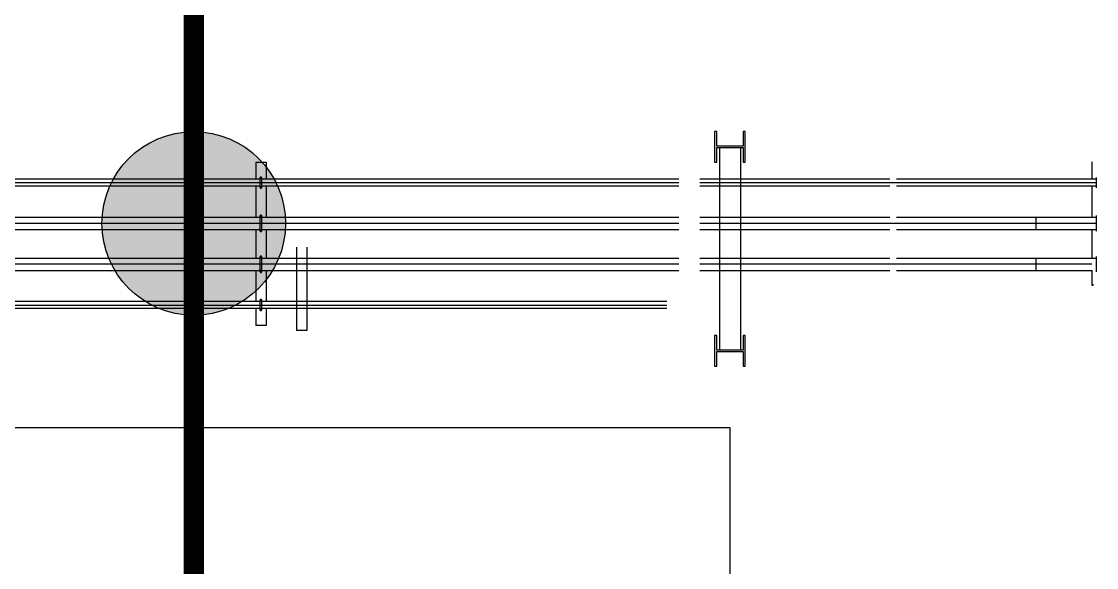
# Model space of a CAD drawing. Header units: inches. Extents: x 517790 to 538444, y 301815 to 302461.
# Drawn here: x 517876.07 to 517881.52, y 302316.43 to 302319.2 of the extents above; entities that cross this region are included whole.
import ezdxf

# ---------------------------------------------------------------- set-up
doc = ezdxf.new("R2010")
doc.units = ezdxf.units.IN
doc.header["$MEASUREMENT"] = 0
for name, color, linetype in [('CABLE ROUTE FOR TOTAL PLANE-EMBED 1_DWG$0$DwgTemplate', 7, 'Continuous'), ('电气-接地设计-接地线', 3, '接地线'), ('硅胶总平面底图 工艺装置区', 253, 'Continuous')]:
    doc.layers.add(name, color=color, linetype=linetype)
doc.styles.add('EESLTYPE', font='TXT.shx')
doc.linetypes.add('接地线', pattern='A,500,["/",EESLTYPE,S=200,R=0,X=0,Y=-100],-200,60,-200', length=960)

# ---------------------------------------------------------------- blocks, each defined once
blk = doc.blocks.new('PTJD2')
at = {"linetype": 'Continuous'}
blk.add_hatch(color=0, dxfattribs=at).paths.add_polyline_path([(150, 0, 1), (-150, 0, 1)])
at = {"color": 0, "linetype": 'Continuous'}
blk.add_circle((0, 0), 150, dxfattribs=at)

msp = doc.modelspace()

# ---------------------------------------------------------------- linework, layer by layer
at = {"layer": 'CABLE ROUTE FOR TOTAL PLANE-EMBED 1_DWG$0$DwgTemplate', "color": 253, "linetype": 'Continuous', "lineweight": 25}
for p, q in [((517879.5918, 302318.6378), (517879.5815, 302318.6378)), ((517879.5815, 302318.6378), (517879.5815, 302318.4828)), ((517879.5918, 302318.5639), (517879.5918, 302318.6378)), ((517879.7365, 302318.6378), (517879.7261, 302318.6378)), ((517879.7261, 302318.6378), (517879.7261, 302318.5639)), ((517879.7365, 302318.4828), (517879.7365, 302318.6378)), ((517879.7261, 302318.5639), (517879.5918, 302318.5639)), ((517879.5918, 302318.5567), (517879.7261, 302318.5567)), ((517879.5918, 302318.4828), (517879.5918, 302318.5567)), ((517879.6057, 302318.5567), (517879.6057, 302317.5306)), ((517879.7123, 302318.5567), (517879.7123, 302317.5306)), ((517879.7261, 302318.5567), (517879.7261, 302318.4828)), ((517879.5815, 302318.4828), (517879.5918, 302318.4828)), ((517879.7261, 302318.4828), (517879.7365, 302318.4828)), ((517877.4628, 302318.0529), (517877.4628, 302317.6303)), ((517877.5153, 302318.0529), (517877.5153, 302317.6303)), ((517877.5153, 302317.6303), (517877.4628, 302317.6303)), ((517879.5815, 302317.6045), (517879.5815, 302317.4495)), ((517879.5918, 302317.6045), (517879.5815, 302317.6045)), ((517879.5918, 302317.5306), (517879.5918, 302317.6045)), ((517879.7365, 302317.6045), (517879.7261, 302317.6045)), ((517879.7261, 302317.6045), (517879.7261, 302317.5306)), ((517879.7365, 302317.4495), (517879.7365, 302317.6045)), ((517879.7261, 302317.5306), (517879.5918, 302317.5306)), ((517879.5918, 302317.4495), (517879.5918, 302317.5234)), ((517879.5918, 302317.5234), (517879.7261, 302317.5234)), ((517879.7261, 302317.5234), (517879.7261, 302317.4495)), ((517879.5815, 302317.4495), (517879.5918, 302317.4495)), ((517879.7261, 302317.4495), (517879.7365, 302317.4495))]:
    msp.add_line(p, q, dxfattribs=at)
at = {"layer": '电气-接地设计-接地线', "color": 1, "linetype": '接地线', "ltscale": 0.005, "const_width": 0.1033}
msp.add_lwpolyline([(517876.942, 302316.3127), (517876.942, 302319.6193)], dxfattribs=at)
at = {"layer": '硅胶总平面底图 工艺装置区', "color": 253, "linetype": 'Continuous', "lineweight": -3}
for p, q in [((517877.2564, 302318.4827), (517877.3089, 302318.4827)), ((517877.2564, 302318.4827), (517877.2564, 302318.3966)), ((517877.3089, 302318.4827), (517877.3089, 302318.3966)), ((517881.493, 302318.4852), (517881.493, 302318.3966)), ((517877.2795, 302318.3966), (517874.8559, 302318.3966)), ((517874.8559, 302318.3793), (517877.2795, 302318.3793)), ((517877.2795, 302318.3535), (517877.2795, 302318.4052)), ((517877.2795, 302318.3793), (517877.2857, 302318.3793)), ((517877.2826, 302318.4083), (517877.2826, 302318.3966)), ((517877.2857, 302318.4052), (517877.2857, 302318.3535)), ((517879.3993, 302318.3966), (517877.2857, 302318.3966)), ((517877.2857, 302318.3793), (517879.3993, 302318.3793)), ((517880.4686, 302318.3966), (517879.5059, 302318.3966)), ((517879.5059, 302318.3793), (517880.4686, 302318.3793)), ((517880.4686, 302318.3793), (517880.5032, 302318.3793)), ((517881.5161, 302318.3966), (517880.5032, 302318.3966)), ((517880.5032, 302318.3793), (517881.5161, 302318.3793)), ((517881.5161, 302318.3535), (517881.5161, 302318.4052)), ((517877.2795, 302318.3621), (517874.8559, 302318.3621)), ((517877.2564, 302318.3621), (517877.2564, 302318.2039)), ((517877.2826, 302318.3621), (517877.2826, 302318.3504)), ((517879.3993, 302318.3621), (517877.2857, 302318.3621)), ((517877.3089, 302318.3621), (517877.3089, 302318.2039)), ((517880.4686, 302318.3621), (517879.5059, 302318.3621)), ((517881.5161, 302318.3621), (517880.5032, 302318.3621)), ((517881.493, 302318.3621), (517881.493, 302318.2039)), ((517874.8559, 302318.2039), (517877.2795, 302318.2039)), ((517877.2795, 302318.1334), (517877.2795, 302318.212)), ((517877.2826, 302318.2151), (517877.2826, 302318.2039)), ((517877.2826, 302318.2039), (517877.2826, 302318.2014)), ((517877.2857, 302318.212), (517877.2857, 302318.1334)), ((517877.2857, 302318.2039), (517879.3993, 302318.2039)), ((517879.5059, 302318.2039), (517880.4686, 302318.2039)), ((517880.5032, 302318.2039), (517881.2092, 302318.2039)), ((517881.2092, 302318.2039), (517881.2092, 302318.1415)), ((517881.2092, 302318.2039), (517881.5161, 302318.2039)), ((517881.2092, 302318.2039), (517881.2092, 302318.1415)), ((517881.5161, 302318.1334), (517881.5161, 302318.212)), ((517877.2795, 302318.1727), (517874.8559, 302318.1727)), ((517877.2857, 302318.1727), (517877.2795, 302318.1727)), ((517879.3993, 302318.1727), (517877.2857, 302318.1727)), ((517880.4686, 302318.1727), (517879.5059, 302318.1727)), ((517880.5032, 302318.1727), (517880.4686, 302318.1727)), ((517881.2092, 302318.1727), (517880.5032, 302318.1727)), ((517881.5161, 302318.1727), (517881.2092, 302318.1727)), ((517874.8559, 302318.1415), (517877.2795, 302318.1415)), ((517877.2564, 302318.1415), (517877.2564, 302317.9972)), ((517877.2826, 302318.144), (517877.2826, 302318.1415)), ((517877.2826, 302318.1415), (517877.2826, 302318.1303)), ((517877.2857, 302318.1415), (517879.3993, 302318.1415)), ((517877.3089, 302318.1415), (517877.3089, 302317.9972)), ((517879.5059, 302318.1415), (517880.4686, 302318.1415)), ((517880.5032, 302318.1415), (517881.2092, 302318.1415)), ((517881.2092, 302318.1415), (517881.5161, 302318.1415)), ((517881.493, 302318.1415), (517881.493, 302317.9972)), ((517874.8559, 302317.9972), (517877.2795, 302317.9972)), ((517877.2795, 302317.9268), (517877.2795, 302318.0053)), ((517877.2826, 302318.0084), (517877.2826, 302317.9972)), ((517877.2826, 302317.9972), (517877.2826, 302317.9947)), ((517877.2857, 302318.0053), (517877.2857, 302317.9268)), ((517877.2857, 302317.9972), (517879.3993, 302317.9972)), ((517879.5059, 302317.9972), (517880.4686, 302317.9972)), ((517880.5032, 302317.9972), (517881.2092, 302317.9972)), ((517881.2092, 302317.9972), (517881.2092, 302317.9349)), ((517881.2092, 302317.9972), (517881.5161, 302317.9972)), ((517881.2092, 302317.9972), (517881.2092, 302317.9349)), ((517881.5161, 302317.927), (517881.5161, 302318.0053)), ((517877.2795, 302317.966), (517874.8559, 302317.966)), ((517874.8559, 302317.9349), (517877.2795, 302317.9349)), ((517877.2564, 302317.9349), (517877.2564, 302317.7766)), ((517877.2857, 302317.966), (517877.2795, 302317.966)), ((517877.2826, 302317.9373), (517877.2826, 302317.9349)), ((517877.2826, 302317.9349), (517877.2826, 302317.9237)), ((517879.3993, 302317.966), (517877.2857, 302317.966)), ((517877.2857, 302317.9349), (517879.3993, 302317.9349)), ((517877.3089, 302317.9349), (517877.3089, 302317.7766)), ((517880.4686, 302317.966), (517879.5059, 302317.966)), ((517879.5059, 302317.9349), (517880.4686, 302317.9349)), ((517880.5032, 302317.966), (517880.4686, 302317.966)), ((517881.2092, 302317.966), (517880.5032, 302317.966)), ((517880.5032, 302317.9349), (517881.2092, 302317.9349)), ((517881.493, 302317.966), (517881.2092, 302317.966)), ((517881.2092, 302317.9349), (517881.493, 302317.9349)), ((517881.493, 302317.9351), (517881.493, 302317.8652)), ((517881.493, 302317.8652), (517881.493, 302317.8602)), ((517881.493, 302317.8602), (517881.4995, 302317.8602)), ((517881.4995, 302317.8602), (517881.4995, 302317.8648)), ((517877.2795, 302317.7766), (517874.9163, 302317.7766)), ((517877.2795, 302317.7335), (517877.2795, 302317.7852)), ((517877.2826, 302317.7883), (517877.2826, 302317.7766)), ((517877.2857, 302317.7852), (517877.2857, 302317.7335)), ((517879.3389, 302317.7766), (517877.2857, 302317.7766)), ((517874.9163, 302317.7594), (517877.2795, 302317.7594)), ((517877.2795, 302317.7421), (517874.9163, 302317.7421)), ((517877.2564, 302317.7421), (517877.2564, 302317.656)), ((517877.2795, 302317.7594), (517877.2857, 302317.7594)), ((517877.2826, 302317.7421), (517877.2826, 302317.7304)), ((517877.2857, 302317.7594), (517879.3389, 302317.7594)), ((517879.3389, 302317.7421), (517877.2857, 302317.7421)), ((517877.3089, 302317.7421), (517877.3089, 302317.656)), ((517877.3089, 302317.656), (517877.2564, 302317.656)), ((517875.0605, 302317.1394), (517879.6592, 302317.1394)), ((517875.0605, 302317.1394), (517879.6592, 302317.1394)), ((517879.6592, 302317.1394), (517879.6592, 302316.3127)), ((517879.6592, 302317.1394), (517879.6592, 302316.3127))]:
    msp.add_line(p, q, dxfattribs=at)
for centre, start, end in [((517877.2826, 302318.4052), 0, 180), ((517877.2826, 302318.3535), 180, 0), ((517877.2826, 302318.212), 0, 180), ((517877.2826, 302318.1334), 180, 0), ((517877.2826, 302318.0053), 0, 180), ((517877.2826, 302317.9268), 180, 0), ((517877.2826, 302317.7852), 0, 180), ((517877.2826, 302317.7335), 180, 0)]:
    msp.add_arc(centre, 0.0031, start, end, dxfattribs=at)

# ---------------------------------------------------------------- block references
at = {"layer": '电气-接地设计-接地线', "color": 1, "xscale": 0.003099962358235064, "yscale": 0.003099962358235064, "zscale": 0.001033320786078354}
msp.add_blockref('PTJD2', (517876.942, 302318.1727), dxfattribs=at)

doc.saveas('drawing.dxf')
